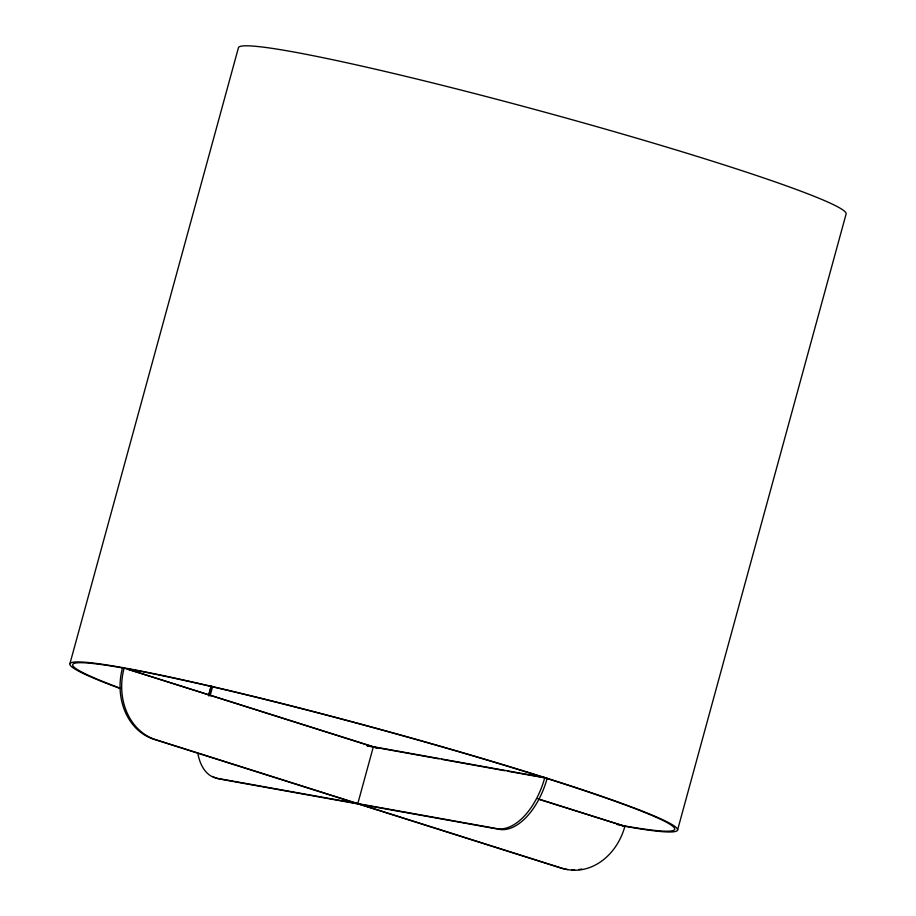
<?xml version="1.0" encoding="UTF-8"?>
<svg xmlns="http://www.w3.org/2000/svg" width="916" height="916" viewBox="0 0 916 916"><rect width="100%" height="100%" fill="white"/><g stroke="black" fill="none" stroke-linecap="round" stroke-linejoin="round"><path stroke-width="1.37" d="M69.914 663.711L238.469 47.598A315.012 18.686 15.3 0 1 549.096 113.355A315.012 18.686 15.3 0 1 846.086 214.069L677.542 830.136M208.424 695.748L211.058 686.118M208.745 695.576L211.378 685.935M210.027 696.034L212.661 686.405M377.438 748.017L122.572 667.592A59.059 49.109 -79.8 0 0 153.957 739.315L560.775 868.024A59.059 49.109 -79.8 0 0 567.611 869.559M367.534 745.67L371.747 746.437M544.802 777.57L373.362 746.723L357.801 803.595L496.953 828.625A59.059 32.633 -72.4 0 0 544.802 777.57L547.15 778.314A59.059 32.633 -72.4 0 1 499.3 829.369L360.148 804.34M367.076 745.91L372.686 746.918M375.709 747.467L438.867 758.826M441.672 759.33L504.83 770.7M507.636 771.203L544.127 777.764M124.187 667.89A59.059 49.109 -79.8 0 0 155.571 739.613L562.39 868.322A59.059 49.109 -79.8 0 0 624.884 826.301L538.848 799.302M356.187 803.298L217.046 778.268A59.059 32.633 -72.4 0 1 198.005 754.246M358.534 804.042L219.393 779.012A59.059 32.633 -72.4 0 1 212.878 776.482M537.738 798.729L624.884 826.301M127.645 669.207L376.82 748.04M120.053 688.477A315.012 18.686 15.3 0 1 176.147 678.39A315.012 18.686 15.3 0 1 578.259 788.367A315.012 18.686 15.3 0 1 622.159 825.808M126.774 668.68A312.058 18.503 15.3 0 1 548.329 778.909A312.058 18.503 15.3 0 1 617.201 824.583M119.71 688.019A312.058 18.503 15.3 0 1 122.744 667.959M581.671 869.055A59.059 49.109 -79.8 0 1 578.866 869.547M574.63 869.914A59.059 49.109 -79.8 0 1 571.813 869.914"/></g></svg>
